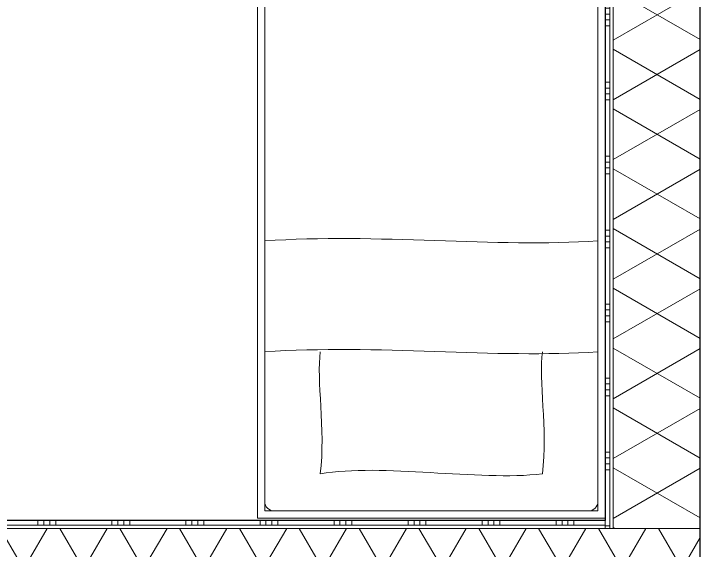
# Model space of a CAD drawing. Header units: millimetres. Extents: x -8546 to 211781, y -3000 to 31870.
# Drawn here: x 23306 to 25161, y 7202 to 8653 of the extents above; entities that cross this region are included whole.
import ezdxf

# ---------------------------------------------------------------- set-up
doc = ezdxf.new("R2010")
doc.units = ezdxf.units.MM
for name, color, linetype, lineweight in [('A-WALL', 113, 'Continuous', 9), ('A-WALL-PATT', 111, 'Continuous', 25), ('I-FURN', 30, 'Continuous', 9), ('I-WALL', 2, 'Continuous', 9)]:
    doc.layers.add(name, color=color, linetype=linetype, lineweight=lineweight)

# ---------------------------------------------------------------- blocks, each defined once
blk = doc.blocks.new('82_CC_MOD_bed enkel - 2000 x 900 bak-V20-1ste verdieping')
at = {"layer": 'I-FURN'}
for p, q in [((1472.9, 320.9), (-567.1, 320.9)), ((-567.1, 320.9), (-567.1, -619.1)), ((1472.9, -619.1), (1472.9, 320.9)), ((-547.1, -599.1), (-547.1, 300.9)), ((-547.1, 300.9), (1452.9, 300.9)), ((1452.9, 300.9), (1452.9, -599.1)), ((1452.9, -599.1), (-547.1, -599.1))]:
    blk.add_line(p, q, dxfattribs=at)
for centre, start, end in [((-522.1, 275.9), 90, 180), ((1427.9, 275.9), 360, 90), ((-522.1, -574.1), 180, 270), ((1427.9, -574.1), 270, 360)]:
    blk.add_arc(centre, 25, start, end, dxfattribs=at)
for points in [[(-117.1, 300.9), (-96.1, -0.1), (-135.8, -323.4), (-117.1, -599.1)], [(182.9, 300.9), (203.9, -0.1), (164.2, -323.4), (182.9, -599.1)], [(-447.1, 150.9), (-417.5, -17.3), (-467.2, -273.2), (-447.1, -449.1)], [(-447.1, 150.9), (-325.5, 136), (-192.5, 161.8), (-117.1, 150.9)], [(-447.1, -449.1), (-325.5, -464), (-192.5, -438.2), (-117.1, -449.1)]]:
    blk.add_open_spline(points, degree=3, dxfattribs=at)

msp = doc.modelspace()

# ---------------------------------------------------------------- hatches: boundary and pattern name
at = {"layer": 'A-WALL-PATT', "lineweight": 9}
h = msp.add_hatch(dxfattribs=at)
h.set_pattern_fill('FP_58', color=256, angle=90, style=0, pattern_type=2)
h.set_pattern_definition([(360, (24904.73, 6467.83), (4e-13, 200), []), (360, (24904.73, 6451.83), (4e-13, 200), []), (360, (24904.73, 6435.83), (4e-13, 200), []), (360, (24904.73, 6419.83), (4e-13, 200), [])])
h.paths.add_polyline_path([(24904.7, 2709.7), (24917.2, 2709.7), (24917.2, 7172.4), (24904.7, 7172.4), (24904.7, 2894.5)])
h.paths.add_polyline_path([(24904.7, 7261.4), (24917.2, 7261.4), (24917.2, 10226), (24904.7, 10226), (24904.7, 7270.4)])
h = msp.add_hatch(dxfattribs=at)
h.set_pattern_fill('FP_59', color=256, angle=60, style=0, pattern_type=2)
h.set_pattern_definition([(330, (24904.73, 6467.83), (70, 121.2436), []), (30, (24904.73, 6467.83), (-70, 121.2436), [])])
h.paths.add_polyline_path([(25161.2, 2709.7), (25161.2, 7172.4), (24926.2, 7172.4), (24926.2, 2709.7), (25087.7, 2709.7)])
h.paths.add_polyline_path([(25161.2, 7261.4), (25161.2, 10226), (24926.2, 10226), (24926.2, 7261.4)])
h = msp.add_hatch(dxfattribs=at)
h.set_pattern_fill('FP_60', color=256, angle=90, style=0, pattern_type=2)
h.set_pattern_definition([(90, (23171.73, 7150.87), (-200, 4e-13), []), (90, (23187.73, 7150.87), (-200, 4e-13), []), (90, (23203.73, 7150.87), (-200, 4e-13), []), (90, (23219.73, 7150.87), (-200, 4e-13), [])])
h.paths.add_polyline_path([(24904.7, 7270.4), (24904.7, 7282.9), (22446.7, 7282.9), (22446.7, 7270.4), (24514, 7270.4)])
h = msp.add_hatch(dxfattribs=at)
h.set_pattern_fill('FP_61', color=256, angle=60, style=0, pattern_type=2)
h.set_pattern_definition([(60, (23171.73, 7150.87), (-121.244, 70), []), (120, (23171.73, 7150.87), (-121.244, -70), [])])
h.paths.add_polyline_path([(25087.7, 7172.4), (25161.2, 7172.4), (25161.2, 7261.4), (22446.7, 7261.4), (22446.7, 7172.4), (24926.2, 7172.4)])
h.paths.add_polyline_path([(21546.7, 7172.4), (21546.7, 7261.4), (21460.2, 7261.4), (21460.2, 7172.4), (21502, 7172.4)])

# ---------------------------------------------------------------- linework, layer by layer
at = {"layer": 'A-WALL'}
for p, q in [((24917.2, 7261.4), (24917.2, 10226)), ((24926.2, 7261.4), (24926.2, 10226)), ((24904.7, 7261.4), (24904.7, 7282.9)), ((22446.7, 7270.4), (24904.7, 7270.4)), ((22446.7, 7261.4), (25161.2, 7261.4))]:
    msp.add_line(p, q, dxfattribs=at)
at = {"layer": 'I-WALL', "lineweight": 25}
for p, q in [((24904.7, 10226), (24904.7, 7282.9)), ((25161.2, 2709.7), (25161.2, 10226)), ((24904.7, 7282.9), (22446.7, 7282.9))]:
    msp.add_line(p, q, dxfattribs=at)

# ---------------------------------------------------------------- block references
at = {"layer": 'I-FURN', "rotation": 90.0000000000004}
msp.add_blockref('82_CC_MOD_bed enkel - 2000 x 900 bak-V20-1ste verdieping', (24285.6, 7855.9), dxfattribs=at)

doc.saveas('drawing.dxf')
